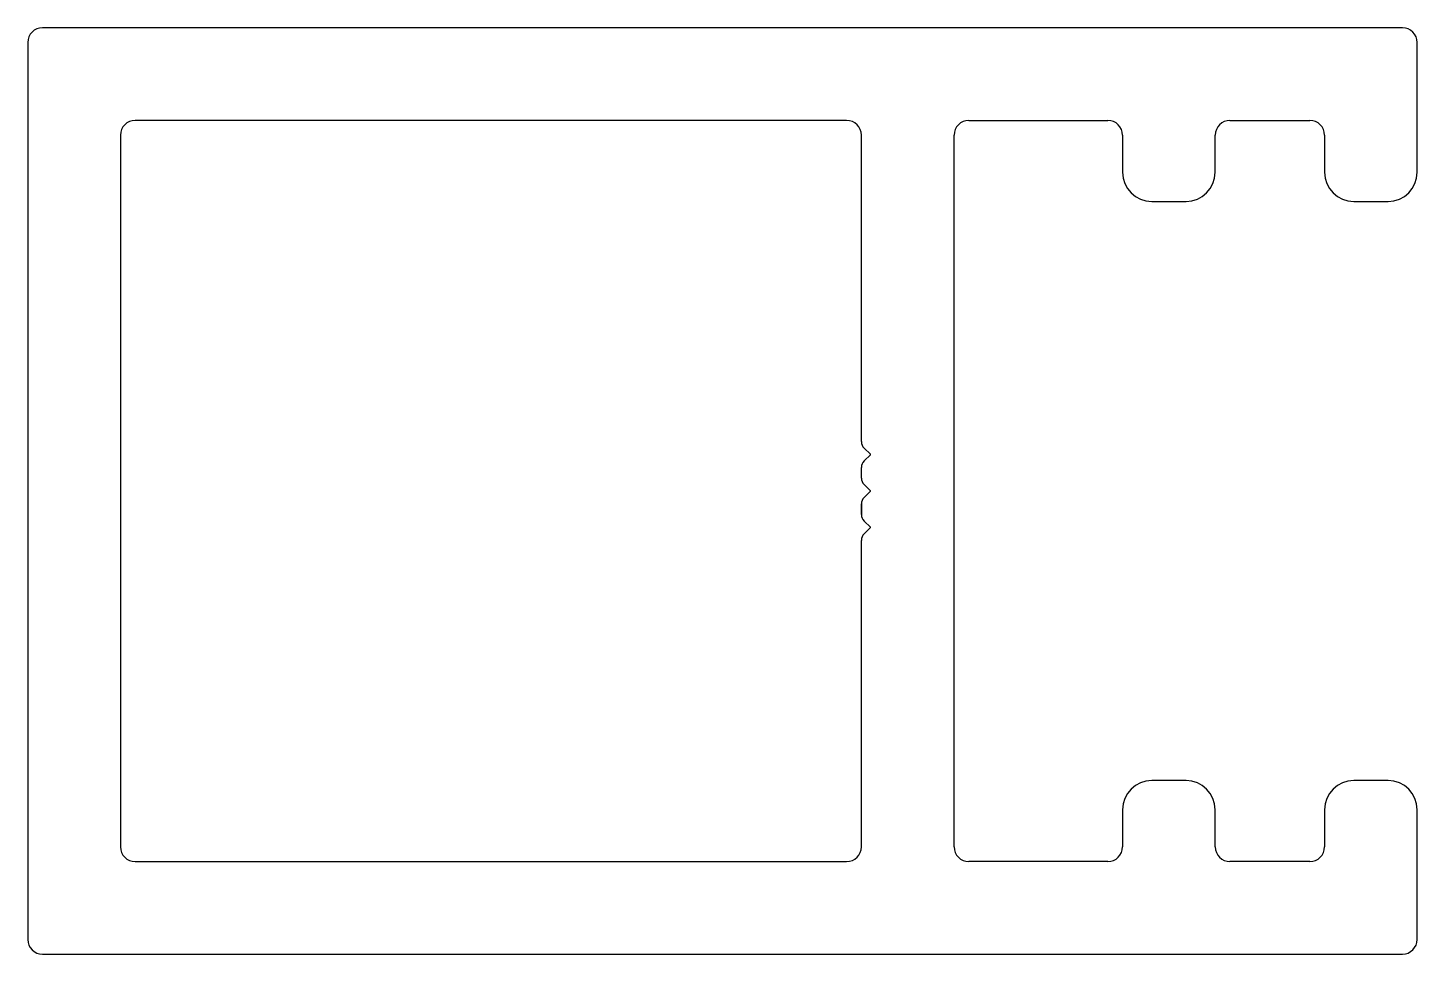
# Model space of a CAD drawing. Header units: inches. Extents: x -16.7 to 21.4, y 0.1 to 25.5.
import ezdxf

# ---------------------------------------------------------------- set-up
doc = ezdxf.new("R2010")
doc.units = ezdxf.units.IN
doc.header["$MEASUREMENT"] = 0
doc.layers.add('1', color=7, linetype='Continuous')

msp = doc.modelspace()

# ---------------------------------------------------------------- linework, layer by layer
at = {"color": 7}
for p, q in [((20.999, 25.458), (-16.288, 25.458)), ((-16.694, 25.052), (-16.694, 0.465)), ((21.406, 21.498), (21.406, 25.052)), ((9.112, 22.918), (12.919, 22.918)), ((16.272, 22.918), (18.459, 22.918)), ((8.706, 3.005), (8.706, 22.512)), ((13.326, 22.512), (13.326, 21.498)), ((15.866, 21.498), (15.866, 22.512)), ((18.866, 22.512), (18.866, 21.498)), ((14.126, 20.698), (15.066, 20.698)), ((19.666, 20.698), (20.606, 20.698)), ((15.066, 4.818), (14.126, 4.818)), ((20.606, 4.818), (19.666, 4.818)), ((13.326, 4.018), (13.326, 3.005)), ((15.866, 3.005), (15.866, 4.018)), ((18.866, 4.018), (18.866, 3.005)), ((21.406, 0.465), (21.406, 4.018)), ((12.919, 2.598), (9.112, 2.598)), ((18.459, 2.598), (16.272, 2.598)), ((-16.288, 0.058), (20.999, 0.058))]:
    msp.add_line(p, q, dxfattribs=at)
for centre, radius, start, end in [((-16.288, 25.052), 0.406, 90, 180), ((20.999, 25.052), 0.406, 0, 90), ((9.112, 22.512), 0.406, 90, 180), ((12.919, 22.512), 0.406, 0, 90), ((16.272, 22.512), 0.406, 90, 180), ((18.459, 22.512), 0.406, 0, 90), ((14.126, 21.498), 0.8, 180, 270), ((15.066, 21.498), 0.8, 270, 360), ((19.666, 21.498), 0.8, 180, 270), ((20.606, 21.498), 0.8, 270, 360), ((14.126, 4.018), 0.8, 90, 180), ((15.066, 4.018), 0.8, 0, 90), ((19.666, 4.018), 0.8, 90, 180), ((20.606, 4.018), 0.8, 0, 90), ((9.112, 3.005), 0.406, 180, 270), ((12.919, 3.005), 0.406, 270, 360), ((16.272, 3.005), 0.406, 180, 270), ((18.459, 3.005), 0.406, 270, 360), ((-16.288, 0.465), 0.406, 180, 270), ((20.999, 0.465), 0.406, 270, 360)]:
    msp.add_arc(centre, radius, start, end, dxfattribs=at)
at = {"layer": '1', "color": 7, "linetype": 'Continuous'}
for p, q in [((5.759, 22.918), (-13.748, 22.918)), ((-14.154, 22.512), (-14.154, 3.005)), ((6.166, 14.112), (6.166, 22.512)), ((6.41, 13.764), (6.239, 13.935)), ((6.239, 13.581), (6.41, 13.752)), ((6.166, 13.112), (6.166, 13.405)), ((6.41, 12.764), (6.239, 12.935)), ((6.239, 12.581), (6.41, 12.752)), ((6.166, 12.112), (6.166, 12.405)), ((6.166, 12.405), (6.166, 12.112)), ((6.166, 12.112), (6.166, 12.405)), ((6.166, 12.405), (6.166, 12.112)), ((6.166, 12.112), (6.166, 12.405)), ((6.41, 11.764), (6.239, 11.935)), ((6.239, 11.581), (6.41, 11.753)), ((6.166, 3.005), (6.166, 11.405)), ((6.166, 11.405), (6.166, 11.405)), ((-13.748, 2.598), (5.759, 2.598))]:
    msp.add_line(p, q, dxfattribs=at)
for centre, radius, start, end in [((-13.748, 22.512), 0.406, 90, 180), ((5.759, 22.512), 0.406, 0, 90), ((6.416, 14.112), 0.25, 180, 225), ((6.404, 13.758), 0.008, 315, 45), ((6.416, 13.405), 0.25, 135, 180), ((6.416, 13.112), 0.25, 180, 225), ((6.416, 12.405), 0.25, 135, 180), ((6.404, 12.758), 0.008, 315, 45), ((6.416, 12.112), 0.25, 180, 225), ((6.416, 11.405), 0.25, 135, 180), ((6.404, 11.758), 0.008, 315, 45), ((-13.748, 3.005), 0.406, 180, 270), ((5.759, 3.005), 0.406, 270, 0)]:
    msp.add_arc(centre, radius, start, end, dxfattribs=at)

doc.saveas('drawing.dxf')
